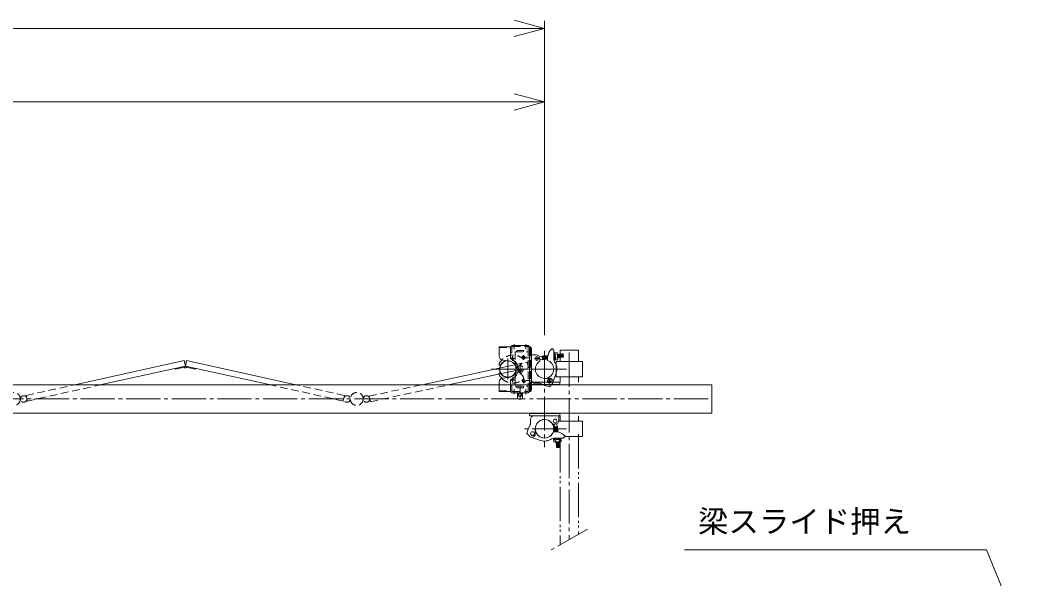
# Model space of a CAD drawing. Units: millimetres, scale not verified. Extents: x -3731 to 3731, y -5269 to 5269.
# Drawn here: x 678 to 3350, y -2210 to -741 of the extents above; entities that cross this region are included whole.
import ezdxf
from ezdxf.enums import TextEntityAlignment as Align

# ---------------------------------------------------------------- set-up
doc = ezdxf.new("R2010")
doc.units = ezdxf.units.MM
doc.header["$LTSCALE"] = 10
for name, pattern in [('CHAIN2', [12, 9, -1, 1, -1]), ('DASHED2', [3, 2, -1]), ('DOUBLE_CHAIN2', [12.8, 9, -1, 0.6, -0.6, 0.6, -1])]:
    doc.linetypes.add(name, pattern=pattern)
for name, color, linetype, lineweight in [('0-2_05 寸法', 7, 'Continuous', 18), ('0-3_10 当社外形線', 3, 'Continuous', 18), ('0-4_12 当社中心線', 3, 'CHAIN2', 18), ('0-5_13 当社破線', 3, 'DASHED2', 18), ('0-6_11 当社細線', 3, 'Continuous', 18), ('0-8_14 当社想像線', 3, 'DOUBLE_CHAIN2', 18), ('0-9_32 関連中心線', 6, 'CHAIN2', 18), ('0-A_30 関連外形線', 6, 'Continuous', 18), ('0-B_34 関連想像線', 6, 'DOUBLE_CHAIN2', 18)]:
    doc.layers.add(name, color=color, linetype=linetype, lineweight=lineweight)
doc.styles.add('ＭＳ ゴシック', font='')
doc.styles.get('ＭＳ ゴシック').set_extended_font_data('MS Gothic')

msp = doc.modelspace()

# ---------------------------------------------------------------- linework, layer by layer
at = {"layer": '0-2_05 寸法'}
for p, q in [((2055.93, -1569.9), (2055.93, -742.93)), ((-2864.56, -762.93), (1975.93, -762.93)), ((2055.93, -762.93), (1975.93, -762.93)), ((-2481.91, -956.17), (1975.93, -956.17)), ((2055.93, -956.17), (1975.93, -956.17)), ((2055.93, -1569.9), (2055.93, -936.17))]:
    msp.add_line(p, q, dxfattribs=at)
for points in [[(1975.93, -741.49), (2055.93, -762.93), (1975.93, -784.37)], [(1975.93, -934.73), (2055.93, -956.17), (1975.93, -977.6)], [(3349.62, -2458.88), (3218.03, -2134.5), (2423.98, -2134.5)]]:
    msp.add_lwpolyline(points, dxfattribs=at)
at = {"layer": '0-3_10 当社外形線'}
for p, q in [((1936.43, -1599.85), (1936.43, -1625.01)), ((1936.43, -1599.85), (1967.12, -1599.85)), ((1966.43, -1627.93), (1966.43, -1602.75)), ((1972.83, -1596.35), (2010.03, -1596.35)), ((2016.43, -1714.95), (2016.43, -1602.75)), ((2021.43, -1604.45), (2021.43, -1713.09)), ((2033.97, -1621.16), (2021.43, -1621.16)), ((2042.5, -1626.55), (2064.24, -1623.92)), ((2049.67, -1624.42), (2049.97, -1625.64)), ((2050.87, -1634.35), (2049.67, -1624.42)), ((2050.87, -1634.35), (2050.91, -1624.27)), ((2050.91, -1624.27), (2051.21, -1625.49)), ((2052.11, -1634.2), (2052.15, -1624.12)), ((2052.15, -1624.12), (2052.45, -1625.34)), ((2053.35, -1634.05), (2053.39, -1623.97)), ((2053.39, -1623.97), (2053.7, -1625.19)), ((2054.59, -1633.9), (2054.63, -1623.82)), ((2054.63, -1623.82), (2054.95, -1625.04)), ((2054.91, -1624.89), (2054.95, -1625.04)), ((2055.84, -1633.9), (2055.88, -1623.67)), ((2055.89, -1623.67), (2056.2, -1624.89)), ((2057.09, -1633.6), (2057.13, -1623.52)), ((2057.14, -1623.52), (2057.45, -1624.74)), ((2058.34, -1633.44), (2058.38, -1623.37)), ((2058.39, -1623.37), (2058.7, -1624.59)), ((2059.59, -1633.29), (2059.63, -1623.22)), ((2059.64, -1623.21), (2059.95, -1624.44)), ((2060.84, -1633.14), (2060.88, -1623.06)), ((2060.89, -1623.06), (2061.2, -1624.29)), ((2062.09, -1632.99), (2062.13, -1622.91)), ((2062.14, -1622.91), (2062.45, -1624.13)), ((2063.38, -1624.02), (2063.35, -1631.58)), ((2063.38, -1624.02), (2063.39, -1622.76)), ((2063.4, -1622.77), (2063.7, -1623.98)), ((2063.63, -1635.8), (2063.62, -1627.48)), ((2075.62, -1604.95), (2080.62, -1609.95)), ((2080.63, -1634.66), (2080.62, -1609.95)), ((2080.62, -1616.14), (2088.09, -1615.24)), ((2082.43, -1635.06), (2080.62, -1620.11)), ((2080.62, -1621.94), (2080.84, -1621.91)), ((2080.62, -1629.49), (2081.74, -1629.35)), ((2084.42, -1634.82), (2082.14, -1615.96)), ((2082.68, -1620.43), (2088.63, -1619.71)), ((2083.88, -1630.36), (2089.83, -1629.63)), ((2091.1, -1631.75), (2089.36, -1617.35)), ((2089.63, -1619.59), (2089.93, -1620.81)), ((2089.78, -1620.83), (2104.67, -1619.03)), ((2090.68, -1628.27), (2105.57, -1626.47)), ((2090.87, -1619.44), (2090.83, -1629.51)), ((2091.17, -1620.66), (2090.87, -1619.44)), ((2091.76, -1628.14), (2092.07, -1629.36)), ((2092.07, -1629.36), (2092.11, -1619.29)), ((2092.11, -1619.29), (2092.41, -1620.51)), ((2093.31, -1629.21), (2093, -1627.99)), ((2093.35, -1619.14), (2093.31, -1629.21)), ((2093.65, -1620.36), (2093.35, -1619.14)), ((2094.24, -1627.84), (2094.55, -1629.06)), ((2094.55, -1629.06), (2094.59, -1618.99)), ((2094.59, -1618.99), (2094.9, -1620.21)), ((2095.79, -1628.91), (2095.49, -1627.69)), ((2095.83, -1618.84), (2095.79, -1628.91)), ((2096.14, -1620.06), (2095.83, -1618.84)), ((2096.73, -1627.54), (2097.03, -1628.76)), ((2097.03, -1628.76), (2097.07, -1618.69)), ((2097.07, -1618.69), (2097.38, -1619.91)), ((2098.27, -1628.61), (2097.97, -1627.39)), ((2098.31, -1618.54), (2098.27, -1628.61)), ((2098.62, -1619.76), (2098.31, -1618.54)), ((2099.21, -1627.24), (2099.51, -1628.46)), ((2099.51, -1628.46), (2099.55, -1618.39)), ((2099.55, -1618.39), (2099.86, -1619.61)), ((2100.75, -1628.31), (2100.45, -1627.09)), ((2100.79, -1618.24), (2100.75, -1628.31)), ((2101.1, -1619.46), (2100.79, -1618.24)), ((2101.69, -1626.94), (2102, -1628.16)), ((2102, -1628.16), (2102.04, -1618.09)), ((2102.04, -1618.09), (2102.34, -1619.31)), ((2103.24, -1628.01), (2102.93, -1626.79)), ((2103.28, -1617.94), (2103.24, -1628.01)), ((2104.67, -1619.03), (2103.28, -1617.94)), ((2104.17, -1626.64), (2104.48, -1627.86)), ((2104.48, -1627.86), (2104.67, -1619.03)), ((2104.48, -1627.86), (2105.57, -1626.47)), ((2105.57, -1626.47), (2104.67, -1619.03)), ((821.49, -1699.77), (1108.31, -1636.2)), ((891.01, -1699.72), (1111.55, -1650.85)), ((1085.03, -1658.97), (1109.05, -1653.53)), ((1108.31, -1636.2), (1111.55, -1650.85)), ((1114.8, -1636.2), (1111.55, -1650.85)), ((1332.09, -1699.72), (1111.55, -1650.85)), ((1138.07, -1658.97), (1114.05, -1653.53)), ((1401.62, -1699.77), (1114.8, -1636.2)), ((1746.35, -1697.27), (1976.85, -1647.64)), ((1945.21, -1634.94), (1962.12, -1637.02)), ((1978.23, -1638.68), (1978.23, -1648.85)), ((1980.43, -1648.85), (1978.23, -1648.85)), ((1981.43, -1649.85), (1981.43, -1667.85)), ((2043.63, -1637.9), (2043.62, -1631.16)), ((2043.63, -1633.97), (2063.62, -1631.55)), ((2051.8, -1632.98), (2052.11, -1634.2)), ((2053.05, -1632.83), (2053.35, -1634.05)), ((2054.29, -1632.68), (2054.59, -1633.9)), ((2055.53, -1632.53), (2055.83, -1633.75)), ((2056.78, -1632.37), (2057.09, -1633.64)), ((2058.03, -1632.22), (2058.34, -1633.48)), ((2059.28, -1632.07), (2059.59, -1633.33)), ((2060.53, -1631.92), (2060.84, -1633.18)), ((2061.78, -1631.77), (2062.09, -1633.03)), ((2063.03, -1631.62), (2063.35, -1632.88)), ((2063.35, -1632.84), (2063.35, -1631.58)), ((2082.43, -1635.06), (2090.37, -1634.1)), ((1084.55, -1656.83), (1085.03, -1658.97)), ((1138.56, -1656.83), (1138.07, -1658.97)), ((1823.43, -1696.02), (1980.26, -1662.25)), ((1945.21, -1682.77), (1962.12, -1680.69)), ((1978.23, -1668.85), (1978.23, -1679.02)), ((1980.43, -1668.85), (1978.23, -1668.85)), ((2068.63, -1683.15), (2055.93, -1683.15)), ((2078.1, -1693.94), (2086.5, -1669.27)), ((-3004.07, -1699.85), (2495.93, -1699.85)), ((1936.43, -1692.85), (1936.43, -1717.85)), ((1966.43, -1714.95), (1966.43, -1689.78)), ((2015.93, -1693.35), (2095.93, -1693.35)), ((2015.93, -1699.35), (2095.93, -1699.35)), ((2043.63, -1696.16), (2031.46, -1696.16)), ((2055.93, -1702.18), (2046.03, -1696.77)), ((2068.63, -1705.15), (2055.93, -1702.18)), ((2068.63, -1705.15), (2075.85, -1697.64)), ((2495.93, -1774.85), (2495.93, -1699.85)), ((1936.43, -1717.85), (1967.12, -1717.85)), ((1972.83, -1721.35), (2010.03, -1721.35)), ((1997.93, -1722.85), (1984.93, -1722.85)), ((1984.93, -1736.85), (1984.93, -1722.85)), ((1987.43, -1721.35), (1987.43, -1722.85)), ((1995.43, -1721.35), (1995.43, -1722.85)), ((1997.93, -1722.85), (1997.93, -1736.85)), ((1997.93, -1736.85), (1984.93, -1736.85)), ((-3004.07, -1774.85), (2495.93, -1774.85)), ((2015.93, -1775.35), (2095.93, -1775.35)), ((2015.93, -1781.35), (2095.93, -1781.35)), ((2028.63, -1781.36), (2093.63, -1781.35)), ((2093.63, -1793.55), (2093.62, -1781.35)), ((2009.63, -1828.56), (2012.6, -1815.86)), ((2012.6, -1815.86), (2018.01, -1805.96)), ((2018.63, -1803.56), (2018.63, -1791.36)), ((2031.63, -1828.56), (2031.63, -1815.86)), ((2076.88, -1803.55), (2083.63, -1803.55)), ((2080.82, -1803.55), (2083.24, -1823.55)), ((2088.23, -1802.42), (2090.86, -1824.16)), ((2009.63, -1828.56), (2017.14, -1835.77)), ((2020.84, -1838.02), (2045.51, -1846.43)), ((2078.98, -1823.55), (2087.3, -1823.55)), ((2079.72, -1842.36), (2094.68, -1840.55)), ((2079.72, -1842.36), (2080.68, -1850.3)), ((2079.96, -1844.34), (2098.82, -1842.06)), ((2080.12, -1840.55), (2104.83, -1840.55)), ((2085.29, -1840.55), (2085.43, -1841.67)), ((2092.85, -1840.55), (2092.87, -1840.77)), ((2094.35, -1842.6), (2095.07, -1848.56)), ((2098.64, -1840.55), (2099.54, -1848.02)), ((2109.83, -1835.55), (2104.83, -1840.55)), ((2083.03, -1851.02), (2097.43, -1849.28)), ((2084.43, -1843.8), (2085.15, -1849.76)), ((2095.34, -1850.79), (2085.27, -1850.75)), ((2086.51, -1850.6), (2088.31, -1865.49)), ((2086.92, -1864.4), (2088.31, -1865.49)), ((2088.31, -1865.49), (2095.75, -1864.59)), ((2093.95, -1849.7), (2095.75, -1864.59)), ((2095.19, -1849.55), (2093.97, -1849.86)), ((2094.12, -1851.1), (2095.34, -1850.79)), ((2095.75, -1864.59), (2096.85, -1863.2))]:
    msp.add_line(p, q, dxfattribs=at)
for centre, radius in [((2035.62, -1631.16), 5), ((1111.55, -1653.41), 2.5), ((2068.63, -1690.71), 5), ((2083.63, -1795.55), 5), ((2024.07, -1828.56), 5)]:
    msp.add_circle(centre, radius, dxfattribs=at)
for centre, radius, start, end in [((1972.83, -1602.75), 6.4, 90, 180), ((2010.03, -1602.75), 6.4, 0, 90), ((2016.83, -1604.45), 4.6, 0, 90.00202), ((1946.43, -1625.01), 10, 180, 262.9764), ((1971.43, -1627.93), 5, 180, 245.78648), ((1971.43, -1630.85), 2.5, 89.58849, 331.03761), ((2033.62, -1631.16), 10, 0.00751, 90.00751), ((2098.58, -1631.64), 35.2, 130.70932, 173.2203), ((2080.39, -1618.44), 3.03, 318.97274, 54.82269), ((2071.36, -1626.83), 13, 344.27785, 29.51758), ((2086.35, -1617.72), 3.03, 318.97274, 54.82269), ((2077.32, -1626.11), 13, 344.27785, 29.51758), ((2088.09, -1632.11), 3.03, 318.97274, 54.82269), ((1938.36, -1646.35), 2.5, 149.32258, 270), ((1972.86, -1662.96), 40.78, 135.92733, 153.99873), ((1938.36, -1646.35), 2.5, 270, 329.32258), ((1959.43, -1658.85), 22, 97.0236, 149.32258), ((1959.43, -1658.85), 22, 277.0236, 82.9764), ((1957.52, -1658.85), 28.91, 294.21352, 65.78648), ((1980.43, -1649.85), 1, 360, 90), ((2055.93, -1658.85), 24.3, 120.41675, 270.00751), ((2055.93, -1658.85), 24.3, 296.60427, 71.53362), ((2090.63, -1634.66), 10, 180.00751, 214.88957), ((2055.93, -1658.85), 32.3, 341.18671, 34.88957), ((2082.13, -1632.83), 3.03, 318.97274, 54.82269), ((1938.36, -1671.35), 2.5, 90, 210.67742), ((1972.86, -1654.75), 40.78, 206.00127, 224.07267), ((1946.43, -1692.7), 10, 97.0236, 180), ((1938.36, -1671.35), 2.5, 30.67742, 90), ((1959.43, -1658.85), 22, 210.67742, 262.9764), ((1980.43, -1667.85), 1, 270, 360), ((2073.63, -1690.71), 12.21, 114.1699, 141.75861), ((2068.63, -1693.15), 10, 7.00869, 90.00751), ((1971.43, -1689.78), 5, 114.21352, 180), ((1971.43, -1686.85), 2.5, 28.96239, 270.41151), ((2031.43, -1686.16), 10, 180.00751, 270.15998), ((2043.63, -1701.16), 5, 61.32984, 90.00751), ((2068.63, -1690.71), 10, 316.16913, 353.00632), ((1972.83, -1714.95), 6.4, 180, 270), ((2010.03, -1714.95), 6.4, 270, 0), ((2016.83, -1713.25), 4.6, 269.99799, 2.01009), ((1991.43, -1716.23), 21.62, 252.50768, 287.49233), ((2028.63, -1791.36), 10, 90.00686, 180.00686), ((2013.63, -1803.56), 5, 331.3292, 0.00686), ((2055.93, -1815.85), 24.3, 30.4161, 180.00686), ((2083.63, -1793.55), 10, 270.00686, 0.00686), ((2024.07, -1828.56), 10, 226.16848, 263.00568), ((2021.63, -1828.56), 10, 277.00804, 0.00686), ((2024.07, -1833.56), 12.21, 24.16926, 51.75797), ((2055.93, -1815.85), 24.3, 206.60362, 341.53297), ((2055.93, -1815.85), 32.3, 251.18607, 304.88892), ((2080.12, -1850.55), 10, 90.00686, 124.88892), ((2087.95, -1831.29), 13, 254.27721, 299.51694), ((2083.14, -1858.51), 35.2, 40.70867, 83.21965), ((2096.34, -1840.32), 3.03, 228.97209, 324.82205), ((2081.95, -1842.06), 3.03, 228.97209, 324.82205), ((2082.67, -1848.01), 3.03, 228.97209, 324.82205), ((2088.67, -1837.25), 13, 254.27721, 299.51694), ((2097.06, -1846.27), 3.03, 228.97209, 324.82205)]:
    msp.add_arc(centre, radius, start, end, dxfattribs=at)
at = {"layer": '0-4_12 当社中心線'}
for p, q in [((1976.43, -1592.96), (1976.43, -1606.15)), ((2006.43, -1592.96), (2006.43, -1606.15)), ((1971.43, -1636.72), (1971.43, -1624.99)), ((1995.57, -1627.85), (2007.29, -1627.85)), ((2001.43, -1633.72), (2001.43, -1621.99)), ((2007.37, -1628.85), (2019.09, -1628.85)), ((2035.62, -1637.02), (2035.62, -1625.3)), ((2055.93, -1610.5), (2055.93, -1864.21)), ((2055.93, -1693.15), (2055.93, -1624.55)), ((1959.43, -1631.2), (1959.43, -1686.5)), ((1965.57, -1630.85), (1977.29, -1630.85)), ((1991.43, -1645.66), (1991.43, -1672.05)), ((2029.76, -1631.16), (2041.49, -1631.16)), ((1916.77, -1658.85), (2088.23, -1658.85)), ((1971.43, -1680.99), (1971.43, -1692.72)), ((2113.59, -1658.85), (1998.27, -1658.85)), ((1965.57, -1686.85), (1977.29, -1686.85)), ((1991.43, -1737.85), (1991.43, -1702.85)), ((1995.57, -1689.85), (2007.29, -1689.85)), ((2001.43, -1683.99), (2001.43, -1695.72)), ((2007.37, -1688.85), (2019.09, -1688.85)), ((2015.93, -1693.35), (2015.93, -1699.85)), ((2062.77, -1690.71), (2074.49, -1690.71)), ((2068.63, -1696.58), (2068.63, -1684.85)), ((2095.93, -1693.35), (2095.93, -1699.85)), ((1976.43, -1724.75), (1976.43, -1711.56)), ((2006.43, -1724.75), (2006.43, -1711.56)), ((-3004.07, -1737.35), (2495.93, -1737.35)), ((2015.93, -1781.35), (2015.93, -1774.85)), ((2095.93, -1781.35), (2095.93, -1774.85)), ((2113.59, -1815.85), (1998.27, -1815.85))]:
    msp.add_line(p, q, dxfattribs=at)
at = {"layer": '0-5_13 当社破線'}
for p, q in [((1936.43, -1602.15), (1966.46, -1602.15)), ((1969.63, -1616.35), (1969.63, -1602.75)), ((1972.83, -1599.55), (2010.03, -1599.55)), ((2013.23, -1714.95), (2013.23, -1602.75)), ((1966.43, -1616.35), (1969.63, -1616.35)), ((1978.23, -1613.85), (1978.23, -1638.68)), ((1978.23, -1613.85), (2013.23, -1613.85)), ((1982.73, -1609.85), (2000.13, -1609.85)), ((1982.73, -1609.85), (1982.73, -1613.85)), ((2000.13, -1609.85), (2000.13, -1613.85)), ((2019.13, -1604.45), (2019.13, -1713.25)), ((1980.26, -1662.25), (2013.56, -1655.08)), ((1980.53, -1641.35), (1980.53, -1648.85)), ((1978.23, -1679.02), (1978.23, -1703.85)), ((1980.53, -1668.85), (1980.53, -1676.35)), ((693.37, -1728.16), (821.49, -1699.77)), ((696.62, -1742.8), (891.01, -1699.72)), ((1526.48, -1742.8), (1332.09, -1699.72)), ((1529.73, -1728.16), (1401.62, -1699.77)), ((1594.92, -1729.88), (1746.35, -1697.27)), ((1598.08, -1744.55), (1823.43, -1696.02)), ((1966.43, -1701.35), (1969.63, -1701.35)), ((1969.63, -1714.95), (1969.63, -1701.35)), ((1978.23, -1703.85), (2013.23, -1703.85)), ((1982.73, -1703.85), (1982.73, -1707.85)), ((1982.73, -1707.85), (2000.13, -1707.85)), ((2000.13, -1703.85), (2000.13, -1707.85)), ((693.37, -1728.16), (696.62, -1742.8)), ((1529.73, -1728.16), (1526.48, -1742.8)), ((1594.92, -1729.88), (1598.08, -1744.55)), ((1936.43, -1715.55), (1966.46, -1715.55)), ((1972.83, -1718.15), (2010.03, -1718.15)), ((1987.43, -1722.85), (1987.43, -1730.35)), ((1995.43, -1730.35), (1987.43, -1730.35)), ((1995.43, -1722.85), (1995.43, -1730.35))]:
    msp.add_line(p, q, dxfattribs=at)
msp.add_lwpolyline([(1976.85, -1647.64), (2010.4, -1640.42), (2013.56, -1655.08)], dxfattribs=at)
for centre, radius in [((2001.43, -1627.85), 4), ((2001.43, -1627.85), 2.5), ((1991.43, -1658.85), 8.75), ((1991.43, -1658.85), 5), ((2001.43, -1689.85), 4), ((2001.43, -1689.85), 2.5), ((660.9, -1737.35), 17), ((686.55, -1737.35), 8.65), ((1536.55, -1737.35), 8.65), ((1562.2, -1737.35), 17), ((1587.85, -1737.35), 8.65)]:
    msp.add_circle(centre, radius, dxfattribs=at)
for centre, radius, start, end in [((1972.83, -1602.75), 3.2, 90, 180), ((2010.03, -1602.75), 3.2, 0, 90), ((2016.83, -1604.45), 2.3, 0, 90.00365), ((1972.86, -1662.96), 40.78, 45.53095, 135.92733), ((1971.43, -1630.85), 2.5, 331.03761, 89.58849), ((1977.44, -1628.47), 24.58, 277.36778, 347.36005), ((1972.86, -1654.75), 40.78, 224.07267, 314.46905), ((1977.44, -1689.23), 24.58, 12.63995, 82.63222), ((1971.43, -1686.85), 2.5, 270.41151, 28.96239), ((1972.83, -1714.95), 3.2, 180, 270), ((2010.03, -1714.95), 3.2, 270, 0), ((2016.83, -1713.25), 2.3, 269.99635, 0)]:
    msp.add_arc(centre, radius, start, end, dxfattribs=at)
at = {"layer": '0-6_11 当社細線'}
for p, q in [((2080.43, -1810.79), (2090.36, -1809.59)), ((2080.43, -1810.79), (2090.51, -1810.83)), ((2081.81, -1811.73), (2080.58, -1812.04)), ((2080.58, -1812.04), (2090.66, -1812.08)), ((2081.96, -1812.97), (2080.73, -1813.28)), ((2080.73, -1813.28), (2090.81, -1813.32)), ((2082.11, -1814.21), (2080.88, -1814.52)), ((2080.88, -1814.52), (2090.96, -1814.56)), ((2080.88, -1815.77), (2091.11, -1815.81)), ((2082.26, -1815.45), (2081.03, -1815.76)), ((2082.41, -1816.7), (2081.15, -1817.02)), ((2090.36, -1809.59), (2089.14, -1809.9)), ((2090.51, -1810.83), (2089.29, -1811.14)), ((2090.66, -1812.08), (2089.44, -1812.38)), ((2090.81, -1813.32), (2089.59, -1813.62)), ((2090.96, -1814.56), (2089.74, -1814.88)), ((2089.89, -1814.83), (2089.74, -1814.87)), ((2091.11, -1815.82), (2089.89, -1816.12)), ((2081.19, -1817.02), (2091.26, -1817.06)), ((2082.56, -1817.95), (2081.3, -1818.27)), ((2081.34, -1818.27), (2091.42, -1818.31)), ((2082.71, -1819.2), (2081.45, -1819.52)), ((2081.49, -1819.52), (2091.57, -1819.56)), ((2082.86, -1820.46), (2081.6, -1820.77)), ((2081.64, -1820.77), (2091.72, -1820.81)), ((2083.01, -1821.71), (2081.75, -1822.02)), ((2081.79, -1822.02), (2091.87, -1822.06)), ((2083.16, -1822.96), (2081.9, -1823.27)), ((2081.94, -1823.27), (2083.2, -1823.28)), ((2090.76, -1823.31), (2083.2, -1823.28)), ((2091.27, -1817.07), (2090.04, -1817.37)), ((2091.42, -1818.32), (2090.19, -1818.62)), ((2091.57, -1819.57), (2090.35, -1819.87)), ((2091.72, -1820.82), (2090.5, -1821.13)), ((2091.87, -1822.07), (2090.65, -1822.38)), ((2090.76, -1823.31), (2092.02, -1823.31)), ((2092.01, -1823.32), (2090.8, -1823.63)), ((2086.64, -1851.69), (2085.42, -1851.99)), ((2085.42, -1851.99), (2095.49, -1852.03)), ((2085.57, -1853.23), (2086.79, -1852.93)), ((2095.64, -1853.27), (2085.57, -1853.23)), ((2086.94, -1854.17), (2085.72, -1854.48)), ((2085.72, -1854.48), (2095.79, -1854.52)), ((2085.87, -1855.72), (2087.09, -1855.41)), ((2095.95, -1855.76), (2085.87, -1855.72)), ((2087.24, -1856.65), (2086.02, -1856.96)), ((2086.02, -1856.96), (2096.1, -1857)), ((2086.17, -1858.2), (2087.39, -1857.89)), ((2096.25, -1858.24), (2086.17, -1858.2)), ((2087.54, -1859.13), (2086.32, -1859.44)), ((2086.32, -1859.44), (2096.4, -1859.48)), ((2086.47, -1860.68), (2087.69, -1860.38)), ((2096.55, -1860.72), (2086.47, -1860.68)), ((2087.84, -1861.62), (2086.62, -1861.92)), ((2086.62, -1861.92), (2096.7, -1861.96)), ((2086.77, -1863.16), (2087.99, -1862.86)), ((2096.85, -1863.2), (2086.77, -1863.16)), ((2088.14, -1864.1), (2086.92, -1864.4)), ((2086.92, -1864.4), (2095.75, -1864.59)), ((2095.49, -1852.03), (2094.27, -1852.34)), ((2094.42, -1853.58), (2095.64, -1853.27)), ((2095.79, -1854.52), (2094.57, -1854.82)), ((2094.72, -1856.06), (2095.95, -1855.76)), ((2096.1, -1857), (2094.87, -1857.3)), ((2095.02, -1858.54), (2096.25, -1858.24)), ((2096.4, -1859.48), (2095.17, -1859.78)), ((2095.32, -1861.03), (2096.55, -1860.72)), ((2096.7, -1861.96), (2095.47, -1862.27))]:
    msp.add_line(p, q, dxfattribs=at)
at = {"layer": '0-8_14 当社想像線'}
msp.add_circle((1959.43, -1658.85), 21.35, dxfattribs=at)
at = {"layer": '0-9_32 関連中心線'}
for p, q in [((2121.01, -1615.35), (2121.01, -2107.15)), ((2168.97, -2079.46), (2073.05, -2134.84))]:
    msp.add_line(p, q, dxfattribs=at)
at = {"layer": '0-A_30 関連外形線'}
msp.add_circle((2055.93, -1815.85), 24.3, dxfattribs=at)
at = {"layer": '0-B_34 関連想像線'}
for p, q in [((2145.31, -1608.85), (2145.31, -1638.38)), ((2155.51, -1638.85), (2086.49, -1638.85)), ((2086.49, -1678.85), (2086.49, -1638.85)), ((2155.51, -1678.85), (2155.51, -1638.85)), ((2155.51, -1678.85), (2086.49, -1678.85)), ((2096.69, -1678.85), (2096.69, -1693.35)), ((2145.31, -1678.85), (2145.31, -1693.35)), ((2145.31, -1693.35), (2145.31, -1683.38)), ((2096.71, -1781.35), (2096.71, -1791.33)), ((2096.71, -1795.85), (2096.71, -1781.35)), ((2145.31, -1781.35), (2145.31, -1791.33)), ((2145.31, -1795.85), (2145.31, -1781.35)), ((2155.51, -1795.85), (2093.36, -1795.85)), ((2155.51, -1795.85), (2155.51, -1835.85)), ((2096.71, -1840.67), (2096.71, -2121.18)), ((2155.51, -1835.85), (2109.52, -1835.85)), ((2145.31, -1829.83), (2145.31, -2093.12)), ((2145.31, -1863.65), (2145.31, -1836.33)), ((2096.69, -1865.85), (2096.69, -1849.38))]:
    msp.add_line(p, q, dxfattribs=at)
msp.add_lwpolyline([(2145.31, -1608.85), (2096.69, -1608.85), (2096.69, -1638.38)], dxfattribs=at)

# ---------------------------------------------------------------- texts
at = {"layer": '0-2_05 寸法', "style": 'ＭＳ ゴシック'}
msp.add_text('梁スライド押え', height=58.65, dxfattribs=at).set_placement((2459.37, -2106.5), align=Align.BOTTOM_LEFT)

doc.saveas('drawing.dxf')
